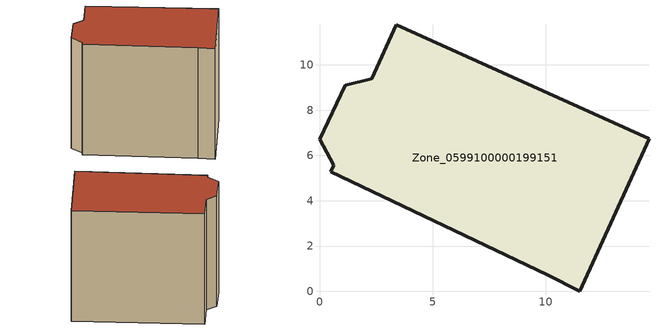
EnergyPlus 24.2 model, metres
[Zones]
Zone_0599100000199151
 floor ground (C_G): 2.31,9.39 3.39,11.78 14.55,6.75 11.49,0 10.06,0.73 0.5,5.28 0.63,5.56 0,6.72 1.13,9.1 z0
 wall outside (C_F): 0,6.72 0.63,5.56 0.5,5.28 10.06,0.73 11.49,0 14.55,6.75 3.39,11.78 2.31,9.39 1.13,9.1 0,6.72 z0:11.6
 roof outside (C_R): 0.5,5.28 10.06,0.73 11.49,0 14.55,6.75 3.39,11.78 2.31,9.39 1.13,9.1 0,6.72 0.63,5.56 z11.6
[BUILDING]
Pand.0599100000199151: North Axis=0; Terrain=City; Loads Convergence Tolerance Value=0.04; Temperature Convergence Tolerance Value=0.4; Solar Distribution=FullExterior; Maximum Number of Warmup Days=25; Minimum Number of Warmup Days=1
[Site:Location]
Rotterdam.The.Hague.AP_ZH_NLD Design_Conditions: Latitude=51.96; Longitude=4.45; Time Zone=1; Elevation=-4.5
[SITE:GROUNDTEMPERATURE:BUILDINGSURFACE]
18, 18, 18, 18, 18, 18, 18, 18, 18, 18, 18, 18
[MATERIAL] Thermal Absorptance=0.9; Solar Absorptance=0.7; Visible Absorptance=0.7
Name | Roughness | Thickness | Conductivity | Density | Specific Heat
G.TI.1946 | MediumSmooth | 0.15 | 1 | 540 | 1210
F.TI.1946 | Rough | 0.3 | 0.857143 | 1920 | 840
R.TI.1946 | MediumRough | 0.2 | 0.1 | 1500 | 1000
[CONSTRUCTION]
C_G: G.TI.1946
C_F: F.TI.1946
C_R: R.TI.1946
[ZONE]
Zone_0599100000199151: Type=1; Multiplier=1; Ceiling Height=Autocalculate; Volume=Autocalculate; Floor Area=autocalculate; Part of Total Floor Area=Yes
[ZONEINFILTRATION:DESIGNFLOWRATE]
Infil_Zone_0599100000199151: Zone or ZoneList or Space or SpaceList=Zone_0599100000199151; Schedule=AlwaysOn; Design Flow Rate Calculation Method=Flow/Area; Flow Rate per Floor Area=0.003; Constant Term Coefficient=1; Temperature Term Coefficient=0; Velocity Term Coefficient=0; Velocity Squared Term Coefficient=0
[HVACTEMPLATE:ZONE:IDEALLOADSAIRSYSTEM]
Zone_0599100000199151: Maximum Heating Supply Air Temperature=50; Minimum Cooling Supply Air Temperature=13; Maximum Heating Supply Air Humidity Ratio=0.0156; Minimum Cooling Supply Air Humidity Ratio=0.0077; Heating Limit=NoLimit; Cooling Limit=NoLimit; Dehumidification Control Type=ConstantSensibleHeatRatio; Cooling Sensible Heat Ratio=0.7; Dehumidification Setpoint=60; Humidification Control Type=None; Humidification Setpoint=30; Outdoor Air Method=None; Outdoor Air Flow Rate per Person=0.00944; Outdoor Air Flow Rate per Zone Floor Area=0; Outdoor Air Flow Rate per Zone=0; Demand Controlled Ventilation Type=None; Outdoor Air Economizer Type=NoEconomizer; Heat Recovery Type=None; Sensible Heat Recovery Effectiveness=0.7; Latent Heat Recovery Effectiveness=0.65
[ZONECONTROL:THERMOSTAT]
ThermostatControl_Zone_0599100000199151: Zone or ZoneList=Zone_0599100000199151; Control Type Schedule=DualSetpointControlType; Control 1=Thermostat_Zone_0599100000199151; Temperature Difference Between Cutout And Setpoint=0
[THERMOSTATSETPOINT:DUALSETPOINT]
Thermostat_Zone_0599100000199151: Heating Setpoint Temperature Schedule=HeatingSetpoint_Zone_0599100000199151; Cooling Setpoint Temperature Schedule=CoolingSetpoint_Zone_0599100000199151
[SCHEDULE:COMPACT]
HeatingSetpoint_Zone_0599100000199151: Through: 12/31, For: AllDays, Until: 24:00, 21
CoolingSetpoint_Zone_0599100000199151: Through: 12/31, For: AllDays, Until: 24:00, 24
DualSetpointControlType: Through: 12/31, For: AllDays, Until: 24:00, 4
AlwaysOn: Through: 12/31, For: AllDays, Until: 24:00, 1
